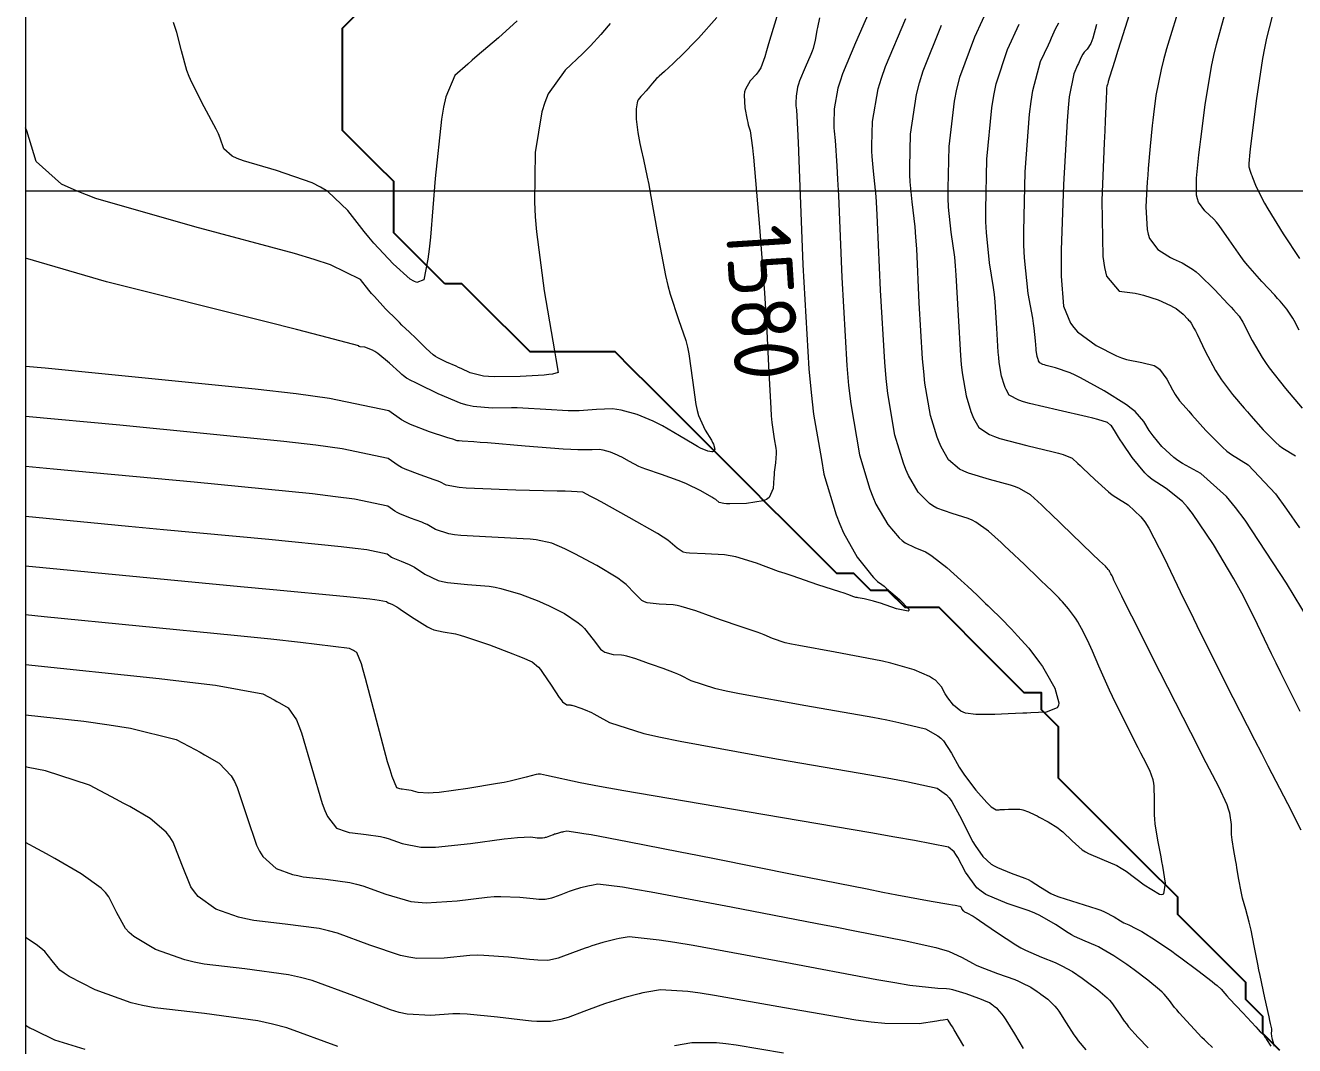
# Model space of a CAD drawing. Header units: millimetres. Extents: x 837475 to 838477, y 1189012 to 1191015.
# Drawn here: x 837476.5 to 837551, y 1189163.7 to 1189223.6 of the extents above; entities that cross this region are included whole.
import ezdxf

# ---------------------------------------------------------------- set-up
doc = ezdxf.new("R2010")
doc.units = ezdxf.units.MM
doc.header["$LTSCALE"] = 0.3
doc.layers.add('COORD', color=253, linetype='Continuous', lineweight=20)
doc.layers.add('DRENAJE', color=5, linetype='Continuous', lineweight=25)
doc.layers.add('COTAS 10', color=7, linetype='Continuous', lineweight=9, true_color=0x6e3e2d)
doc.layers.add('COTAS INT', color=7, linetype='Continuous', lineweight=5, true_color=0x9fa19f)
doc.styles.get("Standard").update_dxf_attribs({"font": 'isocp2.shx', "bigfont": '@extfont2.shx'})

msp = doc.modelspace()

# ---------------------------------------------------------------- linework, layer by layer
at = {"layer": 'COORD'}
msp.add_line((837476.514, 1189213.872), (838476.514, 1189213.872), dxfattribs=at)
msp.add_lwpolyline([(837476.514, 1189013.872), (838476.514, 1189013.872), (838476.514, 1191013.872), (837476.514, 1191013.872)], close=True, dxfattribs=at)
at = {"layer": 'COTAS 10'}
for points in [[(837544.317, 1189225.074), (837543.45, 1189222.201), (837543.273, 1189221.56), (837543.123, 1189220.985), (837542.808, 1189219.464), (837542.674, 1189218.347), (837542.638, 1189218.026), (837542.602, 1189217.701), (837542.476, 1189216.486), (837542.365, 1189215.182), (837542.339, 1189214.801), (837542.314, 1189214.411), (837542.238, 1189212.929), (837542.304, 1189211.61), (837542.369, 1189211.323), (837542.454, 1189211.069), (837542.929, 1189210.434), (837543.518, 1189210.061), (837543.676, 1189209.972), (837543.83, 1189209.89), (837544.369, 1189209.646), (837544.976, 1189209.285), (837545.175, 1189209.129), (837545.387, 1189208.948), (837546.262, 1189208.092), (837547.067, 1189207.234), (837547.234, 1189207.052), (837547.378, 1189206.894), (837547.698, 1189206.526), (837547.917, 1189206.177), (837547.997, 1189206.032), (837548.085, 1189205.866), (837548.475, 1189205.091), (837549.045, 1189204.105), (837549.248, 1189203.806), (837549.469, 1189203.496), (837550.431, 1189202.281), (837551.406, 1189201.131)], [(837520.721, 1189224.549), (837520.106, 1189222.491), (837519.981, 1189222.082), (837519.875, 1189221.742), (837519.654, 1189221.094), (837519.502, 1189220.859), (837519.439, 1189220.779), (837519.367, 1189220.693), (837519.032, 1189220.328), (837518.744, 1189219.837), (837518.701, 1189219.672), (837518.675, 1189219.494), (837518.713, 1189218.744), (837518.846, 1189218.03), (837518.88, 1189217.875), (837518.912, 1189217.739), (837519.016, 1189217.399), (837519.158, 1189216.4), (837519.2, 1189216.002), (837519.215, 1189215.847), (837519.278, 1189215.174), (837519.569, 1189211.748), (837519.859, 1189207.882), (837519.923, 1189206.931), (837519.979, 1189206.033), (837520.122, 1189203.223), (837520.228, 1189201.123), (837520.261, 1189200.673), (837520.295, 1189200.28), (837520.433, 1189199.335), (837520.534, 1189198.769), (837520.547, 1189198.615), (837520.552, 1189198.463), (837520.513, 1189197.924), (837520.441, 1189197.37), (837520.426, 1189197.207), (837520.413, 1189197.041), (837520.383, 1189196.411), (837520.132, 1189195.877), (837519.981, 1189195.772), (837519.793, 1189195.685), (837518.818, 1189195.527), (837517.835, 1189195.515), (837517.643, 1189195.521), (837517.485, 1189195.53), (837517.202, 1189195.599), (837517.003, 1189195.76), (837516.898, 1189195.827), (837516.77, 1189195.905), (837516.129, 1189196.271), (837515.299, 1189196.681), (837515.052, 1189196.786), (837514.799, 1189196.888), (837513.823, 1189197.227), (837512.912, 1189197.537), (837512.699, 1189197.62), (837512.504, 1189197.702), (837511.938, 1189197.99), (837511.492, 1189198.247), (837511.37, 1189198.31), (837511.25, 1189198.369), (837510.826, 1189198.55), (837510.409, 1189198.665), (837510.294, 1189198.682), (837510.179, 1189198.693), (837509.765, 1189198.68), (837508.909, 1189198.68), (837508.515, 1189198.7), (837508.053, 1189198.728), (837505.819, 1189198.9), (837503.624, 1189199.084), (837503.186, 1189199.119), (837502.822, 1189199.148), (837502.124, 1189199.196), (837501.948, 1189199.202), (837501.913, 1189199.204), (837501.885, 1189199.206), (837501.832, 1189199.214), (837501.578, 1189199.299), (837501.422, 1189199.35), (837501.229, 1189199.413), (837500.223, 1189199.737), (837499.097, 1189200.171), (837498.828, 1189200.303), (837498.578, 1189200.44), (837497.831, 1189200.974), (837494.36, 1189201.701), (837492.392, 1189201.959), (837489.988, 1189202.242), (837477.671, 1189203.466), (837476.514, 1189203.572)], [(837533.083, 1189224.844), (837532.179, 1189222.885), (837531.308, 1189220.526), (837531.131, 1189219.838), (837530.982, 1189219.134), (837530.674, 1189216.465), (837530.616, 1189214.011), (837530.624, 1189213.442), (837530.643, 1189212.921), (837530.8, 1189211.441), (837531.001, 1189209.982), (837531.049, 1189209.476), (837531.092, 1189208.924), (837531.219, 1189206.56), (837531.354, 1189204.222), (837531.402, 1189203.687), (837531.455, 1189203.201), (837531.689, 1189201.85), (837531.965, 1189200.937), (837532.046, 1189200.726), (837532.128, 1189200.533), (837532.439, 1189199.991), (837533.067, 1189199.571), (837533.349, 1189199.455), (837533.677, 1189199.341), (837535.253, 1189198.931), (837536.805, 1189198.568), (837537.118, 1189198.484), (837537.382, 1189198.406), (837537.914, 1189198.183), (837538.24, 1189197.882), (837538.374, 1189197.756), (837538.527, 1189197.611), (837539.234, 1189196.931), (837540.039, 1189196.216), (837540.252, 1189196.049), (837540.462, 1189195.896), (837541.188, 1189195.452), (837541.939, 1189194.759), (837542.165, 1189194.448), (837542.399, 1189194.086), (837543.309, 1189192.35), (837544.446, 1189189.963), (837544.823, 1189189.191), (837545.228, 1189188.37), (837546.913, 1189185.002), (837548.602, 1189181.676), (837549.009, 1189180.882), (837549.389, 1189180.142), (837550.543, 1189177.926), (837551.329, 1189176.383)], [(837546.141, 1189163.628), (837545.804, 1189163.935), (837545.672, 1189164.065), (837545.524, 1189164.216), (837544.849, 1189164.925), (837544.183, 1189165.659), (837544.04, 1189165.825), (837543.916, 1189165.975), (837543.619, 1189166.384), (837543.316, 1189166.751), (837543.188, 1189166.876), (837543.042, 1189167.009), (837542.353, 1189167.574), (837541.552, 1189168.174), (837541.335, 1189168.33), (837541.12, 1189168.481), (837540.359, 1189168.992), (837539.646, 1189169.418), (837539.46, 1189169.517), (837539.28, 1189169.607), (837538.671, 1189169.861), (837538.054, 1189170.131), (837537.869, 1189170.231), (837537.676, 1189170.342), (837536.927, 1189170.834), (837536.01, 1189171.365), (837535.713, 1189171.501), (837535.395, 1189171.632), (837534.091, 1189172.067), (837532.846, 1189172.595), (837532.567, 1189172.786), (837532.317, 1189172.995), (837531.649, 1189173.913), (837531.204, 1189174.772), (837531.093, 1189174.945), (837530.989, 1189175.09), (837530.657, 1189175.38), (837528.667, 1189175.76), (837527.518, 1189175.962), (837526.108, 1189176.206), (837518.855, 1189177.436), (837511.605, 1189178.678), (837510.197, 1189178.929), (837509.05, 1189179.14), (837507.075, 1189179.567), (837506.723, 1189179.655), (837506.599, 1189179.653), (837506.463, 1189179.638), (837505.88, 1189179.488), (837504.955, 1189179.246), (837504.605, 1189179.173), (837504.213, 1189179.099), (837502.458, 1189178.811), (837500.781, 1189178.589), (837500.439, 1189178.557), (837500.15, 1189178.537), (837499.547, 1189178.57), (837499.286, 1189178.666), (837499.212, 1189178.686), (837499.137, 1189178.703), (837498.863, 1189178.74), (837498.608, 1189178.769), (837498.545, 1189178.781), (837498.486, 1189178.795), (837498.301, 1189178.861), (837498.02, 1189179.515), (837497.9, 1189179.901), (837497.762, 1189180.375), (837497.113, 1189182.824), (837496.47, 1189185.275), (837496.335, 1189185.749), (837496.22, 1189186.135), (837495.962, 1189186.792), (837495.813, 1189186.877), (837495.766, 1189186.903), (837495.717, 1189186.93), (837495.52, 1189187.034), (837492.643, 1189187.384), (837490.905, 1189187.566), (837488.759, 1189187.785), (837477.607, 1189188.882), (837476.514, 1189188.992)], [(837494.831, 1189163.675), (837491.845, 1189164.769), (837491.002, 1189164.996), (837490.152, 1189165.189), (837487.024, 1189165.609), (837484.108, 1189165.946), (837483.391, 1189166.086), (837482.714, 1189166.246), (837480.599, 1189166.994), (837479.082, 1189167.791), (837478.783, 1189167.982), (837478.536, 1189168.16), (837478.08, 1189168.697), (837477.653, 1189169.26), (837477.425, 1189169.455), (837477.149, 1189169.667), (837476.514, 1189170.08)], [(837520.977, 1189163.286), (837518.205, 1189163.754), (837517.59, 1189163.832), (837517.04, 1189163.886), (837515.605, 1189163.896), (837514.589, 1189163.725)]]:
    msp.add_lwpolyline(points, dxfattribs=at)
at = {"layer": 'COTAS INT'}
for points in [[(837541.738, 1189225.768), (837540.759, 1189222.662), (837540.565, 1189222.042), (837540.404, 1189221.527), (837540.1, 1189220.536), (837540.029, 1189220.282), (837540.015, 1189220.231), (837540.003, 1189220.188), (837539.981, 1189220.106), (837539.975, 1189220.083), (837539.971, 1189220.073), (837539.965, 1189220.064), (837539.96, 1189220.058), (837539.957, 1189220.055), (837539.955, 1189220.05), (837539.951, 1189220.042), (837539.949, 1189220.036), (837539.942, 1189220.021), (837539.93, 1189219.894), (837539.926, 1189219.819), (837539.921, 1189219.727), (837539.898, 1189219.255), (837539.844, 1189217.988), (837539.82, 1189217.396), (837539.792, 1189216.699), (837539.655, 1189213.309), (837539.711, 1189210.017), (837539.804, 1189209.381), (837539.931, 1189208.865), (837540.668, 1189207.997), (837541.6, 1189207.864), (837541.85, 1189207.81), (837542.096, 1189207.75), (837542.953, 1189207.473), (837543.686, 1189207.148), (837543.853, 1189207.057), (837544.004, 1189206.966), (837544.422, 1189206.634), (837544.686, 1189206.352), (837544.742, 1189206.292), (837544.789, 1189206.24), (837544.894, 1189206.119), (837545.053, 1189205.825), (837545.135, 1189205.664), (837545.233, 1189205.469), (837545.72, 1189204.476), (837546.327, 1189203.344), (837546.5, 1189203.06), (837546.675, 1189202.79), (837547.323, 1189201.92), (837548, 1189201.126), (837548.193, 1189200.903), (837548.388, 1189200.678), (837549.111, 1189199.853), (837549.852, 1189199.11), (837550.057, 1189198.936), (837550.263, 1189198.777), (837551.01, 1189198.32)], [(837551.229, 1189205.706), (837550.937, 1189206.263), (837550.858, 1189206.4), (837550.78, 1189206.529), (837550.502, 1189206.932), (837550.111, 1189207.396), (837549.961, 1189207.564), (837549.794, 1189207.749), (837549.038, 1189208.56), (837548.214, 1189209.494), (837548.003, 1189209.756), (837547.8, 1189210.021), (837547.127, 1189210.99), (837546.528, 1189211.847), (837546.37, 1189212.041), (837546.217, 1189212.217), (837545.694, 1189212.692), (837545.315, 1189213.203), (837545.252, 1189213.399), (837545.208, 1189213.62), (837545.202, 1189214.62), (837545.348, 1189215.981), (837545.4, 1189216.431), (837545.457, 1189216.912), (837545.703, 1189218.912), (837546.079, 1189221.165), (837546.217, 1189221.806), (837546.37, 1189222.455), (837547.047, 1189224.858)], [(837525.975, 1189224.335), (837525.201, 1189222.549), (837524.444, 1189220.743), (837524.295, 1189220.31), (837524.173, 1189219.906), (837523.954, 1189218.691), (837523.932, 1189217.781), (837523.935, 1189217.571), (837523.942, 1189217.378), (837524, 1189216.83), (837524.112, 1189215.334), (837524.153, 1189214.544), (837524.198, 1189213.592), (837524.397, 1189208.793), (837524.694, 1189203.633), (837524.801, 1189202.452), (837524.919, 1189201.379), (837525.434, 1189198.397), (837526.044, 1189196.381), (837526.221, 1189195.916), (837526.403, 1189195.491), (837527.091, 1189194.293), (837527.769, 1189193.519), (837527.944, 1189193.361), (837528.115, 1189193.228), (837528.686, 1189192.952), (837529.299, 1189192.7), (837529.496, 1189192.582), (837529.704, 1189192.443), (837530.551, 1189191.77), (837531.387, 1189191.029), (837531.587, 1189190.849), (837531.773, 1189190.679), (837532.334, 1189190.153), (837532.836, 1189189.668), (837532.985, 1189189.523), (837533.138, 1189189.374), (837533.73, 1189188.798), (837534.359, 1189188.161), (837534.535, 1189187.972), (837534.713, 1189187.779), (837535.364, 1189187.04), (837535.998, 1189186.212), (837536.165, 1189185.963), (837536.328, 1189185.706), (837536.887, 1189184.706), (837537.136, 1189183.848), (837537.105, 1189183.681), (837537.029, 1189183.543), (837536.393, 1189183.299), (837535.491, 1189183.254), (837535.248, 1189183.242), (837535.008, 1189183.231), (837534.166, 1189183.193), (837533.374, 1189183.164), (837533.165, 1189183.159), (837532.961, 1189183.155), (837532.264, 1189183.148), (837531.656, 1189183.235), (837531.509, 1189183.289), (837531.371, 1189183.356), (837530.946, 1189183.707), (837530.617, 1189184.136), (837530.538, 1189184.251), (837530.465, 1189184.366), (837530.247, 1189184.769), (837529.889, 1189185.163), (837529.728, 1189185.271), (837529.54, 1189185.379), (837528.639, 1189185.768), (837527.274, 1189186.163), (837526.793, 1189186.275), (837526.268, 1189186.389), (837524.001, 1189186.81), (837521.882, 1189187.193), (837521.45, 1189187.283), (837521.085, 1189187.366), (837520.325, 1189187.604), (837519.84, 1189187.831), (837519.649, 1189187.907), (837519.433, 1189187.988), (837518.447, 1189188.326), (837517.35, 1189188.692), (837517.064, 1189188.791), (837516.786, 1189188.889), (837515.845, 1189189.233), (837514.972, 1189189.499), (837514.737, 1189189.548), (837514.504, 1189189.586), (837513.685, 1189189.631), (837512.981, 1189189.708), (837512.821, 1189189.766), (837512.676, 1189189.839), (837512.277, 1189190.233), (837511.749, 1189190.79), (837511.523, 1189190.966), (837511.262, 1189191.151), (837510.029, 1189191.895), (837508.736, 1189192.586), (837508.437, 1189192.737), (837508.163, 1189192.87), (837507.385, 1189193.206), (837506.474, 1189193.393), (837506.116, 1189193.433), (837505.712, 1189193.468), (837503.868, 1189193.549), (837502.059, 1189193.648), (837501.676, 1189193.693), (837501.344, 1189193.745), (837500.57, 1189194.001), (837500.078, 1189194.292), (837499.924, 1189194.367), (837499.762, 1189194.439), (837499.111, 1189194.681), (837498.477, 1189194.925), (837498.326, 1189194.999), (837498.186, 1189195.076), (837497.765, 1189195.377), (837495.811, 1189195.786), (837494.704, 1189195.931), (837493.351, 1189196.09), (837486.418, 1189196.779), (837478.163, 1189197.54), (837476.514, 1189197.695)], [(837549.778, 1189224.642), (837549.305, 1189222.829), (837549.186, 1189222.25), (837549.071, 1189221.637), (837548.697, 1189219.147), (837548.423, 1189216.938), (837548.37, 1189216.502), (837548.328, 1189216.142), (837548.263, 1189215.48), (837548.275, 1189215.318), (837548.282, 1189215.275), (837548.29, 1189215.232), (837548.334, 1189215.081), (837548.416, 1189214.856), (837548.449, 1189214.766), (837548.486, 1189214.665), (837548.656, 1189214.201), (837549.026, 1189213.436), (837549.189, 1189213.144), (837549.379, 1189212.819), (837550.282, 1189211.355), (837551.235, 1189209.902)], [(837517.069, 1189224.051), (837515.986, 1189222.832), (837514.934, 1189221.759), (837514.704, 1189221.531), (837514.502, 1189221.334), (837513.993, 1189220.871), (837513.683, 1189220.603), (837513.605, 1189220.529), (837513.53, 1189220.455), (837513.29, 1189220.186), (837513.101, 1189219.952), (837513.059, 1189219.901), (837513.022, 1189219.855), (837512.923, 1189219.735), (837512.831, 1189219.636), (837512.798, 1189219.602), (837512.761, 1189219.567), (837512.602, 1189219.417), (837512.451, 1189219.203), (837512.42, 1189219.127), (837512.393, 1189219.043), (837512.333, 1189218.678), (837512.331, 1189218.216), (837512.341, 1189218.071), (837512.354, 1189217.918), (837512.439, 1189217.303), (837512.56, 1189216.654), (837512.596, 1189216.48), (837512.633, 1189216.308), (837512.775, 1189215.706), (837512.99, 1189214.685), (837513.073, 1189214.249), (837513.165, 1189213.747), (837513.581, 1189211.38), (837514.065, 1189208.902), (837514.2, 1189208.33), (837514.336, 1189207.807), (837514.83, 1189206.333), (837515.256, 1189205.087), (837515.348, 1189204.709), (837515.43, 1189204.316), (837515.633, 1189202.777), (837515.829, 1189201.331), (837515.906, 1189200.997), (837515.993, 1189200.691), (837516.39, 1189199.828), (837516.756, 1189199.246), (837516.823, 1189199.119), (837516.876, 1189199.007), (837516.943, 1189198.721), (837516.863, 1189198.586), (837516.823, 1189198.568), (837516.775, 1189198.558), (837516.538, 1189198.593), (837516.108, 1189198.787), (837515.938, 1189198.879), (837515.747, 1189198.986), (837514.875, 1189199.509), (837513.876, 1189200.083), (837513.605, 1189200.223), (837513.337, 1189200.354), (837512.388, 1189200.759), (837511.457, 1189201.016), (837511.2, 1189201.055), (837510.943, 1189201.08), (837510.018, 1189201.05), (837509, 1189200.975), (837508.684, 1189200.971), (837508.354, 1189200.974), (837507.039, 1189201.046), (837505.699, 1189201.132), (837505.352, 1189201.144), (837505.017, 1189201.15), (837503.895, 1189201.13), (837502.768, 1189201.226), (837502.43, 1189201.305), (837502.08, 1189201.408), (837500.72, 1189201.968), (837499.562, 1189202.54), (837499.339, 1189202.65), (837499.159, 1189202.738), (837498.862, 1189202.882), (837498.697, 1189203.023), (837498.6, 1189203.109), (837498.481, 1189203.216), (837497.865, 1189203.773), (837497.181, 1189204.335), (837497.019, 1189204.446), (837496.869, 1189204.536), (837496.426, 1189204.698), (837496.148, 1189204.731), (837496.102, 1189204.739), (837496.07, 1189204.748), (837496.064, 1189204.777), (837493.846, 1189205.37), (837492.419, 1189205.734), (837490.639, 1189206.185), (837481.275, 1189208.535), (837476.514, 1189209.92)], [(837523.082, 1189224.03), (837522.967, 1189223.447), (837522.939, 1189223.301), (837522.915, 1189223.163), (837522.843, 1189222.719), (837522.717, 1189222.229), (837522.659, 1189222.061), (837522.59, 1189221.879), (837522.254, 1189221.105), (837521.926, 1189220.322), (837521.862, 1189220.134), (837521.809, 1189219.959), (837521.714, 1189219.433), (837521.704, 1189219.038), (837521.706, 1189218.947), (837521.709, 1189218.864), (837521.734, 1189218.626), (837521.816, 1189217.118), (837521.854, 1189216.234), (837521.857, 1189216.172), (837521.9, 1189215.148), (837522.123, 1189209.538), (837522.474, 1189203.436), (837522.601, 1189202.04), (837522.74, 1189200.771), (837523.201, 1189198.106), (837523.349, 1189197.247), (837524.07, 1189194.863), (837524.28, 1189194.313), (837524.495, 1189193.81), (837525.308, 1189192.394), (837526.003, 1189191.502), (837526.143, 1189191.33), (837526.261, 1189191.19), (837526.498, 1189190.959), (837526.75, 1189190.785), (837526.877, 1189190.682), (837527.03, 1189190.556), (837527.788, 1189189.903), (837528.321, 1189189.328), (837528.332, 1189189.251), (837528.283, 1189189.21), (837527.612, 1189189.358), (837526.678, 1189189.678), (837526.463, 1189189.745), (837526.267, 1189189.803), (837525.717, 1189189.935), (837525.364, 1189189.999), (837525.292, 1189190.014), (837525.231, 1189190.028), (837525.104, 1189190.067), (837524.749, 1189190.195), (837524.544, 1189190.264), (837524.293, 1189190.347), (837523.002, 1189190.771), (837521.479, 1189191.28), (837521.082, 1189191.417), (837520.695, 1189191.553), (837519.389, 1189192.031), (837518.177, 1189192.4), (837517.85, 1189192.467), (837517.526, 1189192.52), (837516.389, 1189192.583), (837515.459, 1189192.613), (837515.266, 1189192.644), (837515.102, 1189192.685), (837514.74, 1189192.916), (837514.199, 1189193.373), (837513.921, 1189193.556), (837513.588, 1189193.764), (837511.924, 1189194.72), (837510.276, 1189195.626), (837509.953, 1189195.802), (837509.688, 1189195.945), (837509.213, 1189196.193), (837508.552, 1189196.234), (837508.17, 1189196.247), (837507.701, 1189196.262), (837505.289, 1189196.322), (837502.852, 1189196.406), (837502.368, 1189196.435), (837501.966, 1189196.468), (837501.201, 1189196.607), (837500.828, 1189196.796), (837500.673, 1189196.858), (837500.495, 1189196.926), (837499.667, 1189197.209), (837498.787, 1189197.548), (837498.577, 1189197.651), (837498.382, 1189197.758), (837497.798, 1189198.176), (837495.086, 1189198.744), (837493.548, 1189198.945), (837491.67, 1189199.166), (837482.045, 1189200.123), (837476.514, 1189200.63)], [(837476.514, 1189194.784), (837480.356, 1189194.415), (837482.556, 1189194.205), (837484.609, 1189194.011), (837490.792, 1189193.436), (837495.032, 1189193.014), (837495.86, 1189192.917), (837496.537, 1189192.828), (837497.732, 1189192.578), (837497.989, 1189192.394), (837498.075, 1189192.347), (837498.168, 1189192.302), (837498.555, 1189192.152), (837499.029, 1189191.952), (837499.175, 1189191.875), (837499.329, 1189191.788), (837499.939, 1189191.395), (837500.722, 1189191.023), (837500.984, 1189190.95), (837501.266, 1189190.889), (837502.448, 1189190.777), (837503.722, 1189190.674), (837504.062, 1189190.619), (837504.397, 1189190.553), (837505.558, 1189190.219), (837506.638, 1189189.795), (837506.921, 1189189.671), (837507.196, 1189189.546), (837508.134, 1189189.07), (837508.935, 1189188.537), (837509.124, 1189188.376), (837509.299, 1189188.208), (837509.814, 1189187.55), (837510.25, 1189186.993), (837510.375, 1189186.887), (837510.503, 1189186.804), (837510.98, 1189186.679), (837511.481, 1189186.651), (837511.623, 1189186.628), (837511.767, 1189186.599), (837512.302, 1189186.436), (837512.877, 1189186.225), (837513.047, 1189186.166), (837513.222, 1189186.105), (837513.893, 1189185.881), (837514.573, 1189185.628), (837514.754, 1189185.55), (837514.932, 1189185.468), (837515.545, 1189185.14), (837516.939, 1189184.703), (837517.608, 1189184.552), (837518.401, 1189184.388), (837522.286, 1189183.686), (837526.215, 1189182.995), (837527.035, 1189182.838), (837527.738, 1189182.695), (837529.312, 1189182.305), (837530.041, 1189181.911), (837530.213, 1189181.765), (837530.371, 1189181.605), (837530.832, 1189180.895), (837531.281, 1189180.067), (837531.431, 1189179.832), (837531.592, 1189179.594), (837532.269, 1189178.715), (837532.906, 1189177.994), (837533.043, 1189177.857), (837533.162, 1189177.746), (837533.449, 1189177.57), (837533.632, 1189177.572), (837533.685, 1189177.573), (837533.74, 1189177.574), (837533.948, 1189177.582), (837534.174, 1189177.592), (837534.24, 1189177.595), (837534.308, 1189177.599), (837534.566, 1189177.611), (837534.849, 1189177.593), (837534.933, 1189177.577), (837535.018, 1189177.556), (837535.345, 1189177.439), (837535.73, 1189177.261), (837535.852, 1189177.201), (837535.981, 1189177.137), (837536.502, 1189176.866), (837537.062, 1189176.51), (837537.215, 1189176.392), (837537.367, 1189176.266), (837537.908, 1189175.741), (837538.5, 1189175.225), (837538.683, 1189175.105), (837538.876, 1189174.994), (837539.642, 1189174.675), (837540.526, 1189174.288), (837540.792, 1189174.134), (837541.068, 1189173.96), (837542.142, 1189173.164), (837543.024, 1189172.613), (837543.178, 1189172.594), (837543.294, 1189172.633), (837543.388, 1189173.254), (837543.221, 1189174.25), (837543.172, 1189174.525), (837543.122, 1189174.8), (837542.932, 1189175.788), (837542.783, 1189176.75), (837542.758, 1189177.008), (837542.741, 1189177.263), (837542.738, 1189178.151), (837542.724, 1189178.942), (837542.699, 1189179.135), (837542.665, 1189179.316), (837542.467, 1189179.877), (837542.093, 1189180.601), (837541.947, 1189180.885), (837541.784, 1189181.205), (837541.045, 1189182.663), (837540.282, 1189184.205), (837540.104, 1189184.578), (837539.941, 1189184.928), (837539.47, 1189185.997), (837539.103, 1189186.861), (837539.005, 1189187.081), (837538.909, 1189187.292), (837538.573, 1189187.989), (837538.24, 1189188.589), (837538.146, 1189188.741), (837538.05, 1189188.885), (837537.694, 1189189.354), (837537.335, 1189189.762), (837537.237, 1189189.868), (837537.139, 1189189.972), (837536.793, 1189190.324), (837536.328, 1189190.775), (837536.155, 1189190.942), (837535.964, 1189191.127), (837535.117, 1189191.946), (837534.203, 1189192.817), (837533.97, 1189193.034), (837533.745, 1189193.242), (837533.006, 1189193.907), (837532.263, 1189194.431), (837532.037, 1189194.549), (837531.801, 1189194.656), (837530.875, 1189194.945), (837529.969, 1189195.266), (837529.746, 1189195.393), (837529.535, 1189195.536), (837528.874, 1189196.192), (837528.311, 1189197.172), (837528.163, 1189197.519), (837528.017, 1189197.9), (837527.519, 1189199.548), (837527.098, 1189201.986), (837527.001, 1189202.864), (837526.914, 1189203.829), (837526.671, 1189208.049), (837526.496, 1189212.036), (837526.451, 1189212.855), (837526.408, 1189213.55), (837526.267, 1189215.033), (837526.176, 1189215.892), (837526.165, 1189216.194), (837526.16, 1189216.525), (837526.194, 1189217.949), (837526.538, 1189219.853), (837526.729, 1189220.486), (837526.962, 1189221.164), (837528.147, 1189223.993)], [(837510.816, 1189223.694), (837510.704, 1189223.56), (837510.27, 1189223.04), (837509.668, 1189222.388), (837509.452, 1189222.171), (837509.213, 1189221.937), (837508.17, 1189220.958), (837507.179, 1189219.555), (837506.973, 1189219.054), (837506.796, 1189218.504), (837506.406, 1189216.113), (837506.37, 1189213.22), (837506.416, 1189212.355), (837506.487, 1189211.461), (837506.948, 1189208.001), (837507.451, 1189205.051), (837507.548, 1189204.48), (837507.627, 1189204.015), (837507.76, 1189203.22), (837507.427, 1189203.122), (837507.211, 1189203.095), (837506.943, 1189203.069), (837505.528, 1189202.976), (837504.008, 1189202.955), (837503.672, 1189202.973), (837503.374, 1189203.002), (837502.607, 1189203.193), (837502.074, 1189203.446), (837501.925, 1189203.514), (837501.774, 1189203.581), (837501.221, 1189203.814), (837500.696, 1189204.076), (837500.562, 1189204.161), (837500.434, 1189204.252), (837500.016, 1189204.623), (837499.633, 1189205.017), (837499.527, 1189205.122), (837499.421, 1189205.225), (837499.041, 1189205.581), (837498.597, 1189206.002), (837498.45, 1189206.145), (837498.293, 1189206.3), (837497.643, 1189206.959), (837496.981, 1189207.671), (837496.817, 1189207.86), (837496.66, 1189208.045), (837496.165, 1189208.682), (837494.406, 1189209.526), (837493.453, 1189209.841), (837492.298, 1189210.192), (837486.444, 1189211.754), (837480.655, 1189213.432), (837479.542, 1189213.856), (837478.641, 1189214.263), (837477.153, 1189215.585), (837476.592, 1189217.396), (837476.514, 1189217.572)], [(837505.36, 1189223.854), (837504.263, 1189222.856), (837503.014, 1189221.79), (837502.725, 1189221.54), (837502.459, 1189221.309), (837501.704, 1189220.636), (837501.165, 1189219.379), (837501.036, 1189218.78), (837500.916, 1189218.072), (837500.556, 1189214.605), (837500.269, 1189211.15), (837500.196, 1189210.448), (837500.124, 1189209.858), (837499.888, 1189208.646), (837499.477, 1189208.493), (837499.297, 1189208.569), (837499.087, 1189208.696), (837498.086, 1189209.584), (837496.954, 1189210.81), (837496.662, 1189211.15), (837496.378, 1189211.491), (837495.43, 1189212.724), (837494.246, 1189213.835), (837493.815, 1189214.098), (837493.338, 1189214.342), (837491.241, 1189215.065), (837489.312, 1189215.624), (837488.941, 1189215.765), (837488.64, 1189215.901), (837488.144, 1189216.342), (837487.947, 1189216.963), (837487.836, 1189217.212), (837487.699, 1189217.494), (837486.997, 1189218.793), (837486.267, 1189220.222), (837486.112, 1189220.587), (837485.978, 1189220.939), (837485.663, 1189222.095), (837485.404, 1189223.159), (837485.304, 1189223.452), (837485.192, 1189223.743)], [(837549.78, 1189163.687), (837549.665, 1189164.098), (837549.644, 1189164.188), (837549.627, 1189164.268), (837549.607, 1189164.471), (837549.615, 1189164.591), (837549.616, 1189164.618), (837549.616, 1189164.643), (837549.615, 1189164.712), (837549.551, 1189165.025), (837549.512, 1189165.203), (837549.464, 1189165.421), (837549.213, 1189166.541), (837548.929, 1189167.845), (837548.859, 1189168.18), (837548.794, 1189168.503), (837548.591, 1189169.577), (837548.408, 1189170.511), (837548.355, 1189170.747), (837548.301, 1189170.973), (837548.099, 1189171.707), (837547.91, 1189172.385), (837547.864, 1189172.575), (837547.821, 1189172.766), (837547.689, 1189173.467), (837547.573, 1189174.161), (837547.54, 1189174.347), (837547.507, 1189174.532), (837547.383, 1189175.179), (837547.287, 1189175.797), (837547.271, 1189175.962), (837547.26, 1189176.125), (837547.258, 1189176.696), (837547.16, 1189177.371), (837547.088, 1189177.601), (837546.997, 1189177.85), (837546.505, 1189178.902), (837545.603, 1189180.644), (837545.254, 1189181.328), (837544.861, 1189182.099), (837543.08, 1189185.61), (837541.408, 1189188.926), (837541.082, 1189189.573), (837540.817, 1189190.103), (837540.356, 1189191.04), (837540.288, 1189191.202), (837540.269, 1189191.243), (837540.251, 1189191.282), (837540.188, 1189191.413), (837540.126, 1189191.525), (837540.109, 1189191.553), (837540.091, 1189191.58), (837540.024, 1189191.668), (837539.957, 1189191.744), (837539.939, 1189191.764), (837539.92, 1189191.783), (837539.856, 1189191.849), (837539.517, 1189192.177), (837539.093, 1189192.587), (837537.9, 1189193.739), (837536.633, 1189194.955), (837536.353, 1189195.22), (837536.104, 1189195.455), (837535.46, 1189196.045), (837534.822, 1189196.419), (837534.578, 1189196.517), (837534.303, 1189196.612), (837533.064, 1189196.938), (837531.823, 1189197.303), (837531.547, 1189197.424), (837531.301, 1189197.553), (837530.656, 1189198.092), (837530.22, 1189198.853), (837530.104, 1189199.123), (837529.991, 1189199.418), (837529.604, 1189200.699), (837529.277, 1189202.593), (837529.202, 1189203.275), (837529.134, 1189204.026), (837528.945, 1189207.304), (837528.794, 1189210.48), (837528.75, 1189211.165), (837528.705, 1189211.766), (837528.533, 1189213.237), (837528.41, 1189214.407), (837528.395, 1189214.818), (837528.388, 1189215.268), (837528.434, 1189217.207), (837528.772, 1189219.518), (837528.949, 1189220.202), (837529.163, 1189220.905), (837530.239, 1189223.601)], [(837551.283, 1189183.332), (837550.145, 1189185.607), (837549.867, 1189186.173), (837549.604, 1189186.713), (837548.786, 1189188.433), (837547.955, 1189190.092), (837547.683, 1189190.592), (837547.394, 1189191.111), (837546.2, 1189193.134), (837544.977, 1189194.937), (837544.669, 1189195.317), (837544.375, 1189195.646), (837543.425, 1189196.404), (837542.596, 1189196.938), (837542.377, 1189197.127), (837542.164, 1189197.333), (837541.437, 1189198.222), (837540.854, 1189199.077), (837540.732, 1189199.261), (837540.627, 1189199.423), (837540.392, 1189199.816), (837540.253, 1189200.036), (837540.208, 1189200.088), (837540.162, 1189200.136), (837539.974, 1189200.28), (837539.407, 1189200.463), (837539.122, 1189200.536), (837538.782, 1189200.619), (837537.091, 1189200.999), (837535.402, 1189201.406), (837535.063, 1189201.506), (837534.78, 1189201.599), (837534.222, 1189201.89), (837534.036, 1189202.214), (837533.987, 1189202.329), (837533.939, 1189202.455), (837533.774, 1189203.001), (837533.634, 1189203.808), (837533.602, 1189204.099), (837533.573, 1189204.418), (837533.493, 1189205.815), (837533.39, 1189207.368), (837533.347, 1189207.786), (837533.298, 1189208.198), (837533.066, 1189209.644), (837532.877, 1189211.435), (837532.854, 1189212.065), (837532.844, 1189212.754), (837532.914, 1189215.724), (837533.192, 1189218.75), (837533.313, 1189219.473), (837533.454, 1189220.147), (837534.12, 1189222.169), (837534.799, 1189223.642)], [(837552.736, 1189187.136), (837550.479, 1189190.858), (837548.055, 1189194.545), (837547.488, 1189195.3), (837546.966, 1189195.938), (837545.46, 1189197.283), (837544.374, 1189197.886), (837544.117, 1189198.057), (837543.879, 1189198.231), (837543.177, 1189198.872), (837542.662, 1189199.496), (837542.542, 1189199.658), (837542.432, 1189199.815), (837542.117, 1189200.344), (837541.608, 1189200.924), (837541.376, 1189201.113), (837541.105, 1189201.315), (837539.797, 1189202.147), (837538.407, 1189202.91), (837538.084, 1189203.068), (837537.788, 1189203.203), (837536.942, 1189203.498), (837536.39, 1189203.631), (837536.28, 1189203.663), (837536.187, 1189203.694), (837536.005, 1189203.789), (837535.944, 1189203.895), (837535.928, 1189203.932), (837535.913, 1189203.974), (837535.859, 1189204.152), (837535.813, 1189204.415), (837535.803, 1189204.51), (837535.793, 1189204.615), (837535.767, 1189205.071), (837535.688, 1189205.812), (837535.646, 1189206.096), (837535.594, 1189206.414), (837535.333, 1189207.848), (837535.111, 1189209.95), (837535.084, 1189210.689), (837535.072, 1189211.497), (837535.154, 1189214.982), (837535.402, 1189218.365), (837535.496, 1189219.109), (837535.599, 1189219.769), (837536.061, 1189221.453), (837536.516, 1189222.44), (837536.615, 1189222.66), (837536.703, 1189222.856), (837536.924, 1189223.371), (837537.121, 1189223.737)], [(837539.347, 1189223.627), (837539.126, 1189222.834), (837539.066, 1189222.667), (837539.007, 1189222.522), (837538.797, 1189222.187), (837538.617, 1189221.999), (837538.576, 1189221.947), (837538.539, 1189221.896), (837538.439, 1189221.711), (837538.327, 1189221.449), (837538.282, 1189221.349), (837538.232, 1189221.238), (837538.001, 1189220.737), (837537.744, 1189219.39), (837537.678, 1189218.744), (837537.613, 1189217.981), (837537.394, 1189214.24), (837537.268, 1189210.403), (837537.262, 1189209.579), (837537.268, 1189208.859), (837537.393, 1189207.118), (837537.813, 1189206.114), (837538.004, 1189205.858), (837538.229, 1189205.612), (837539.312, 1189204.804), (837540.512, 1189204.195), (837540.811, 1189204.075), (837541.094, 1189203.976), (837541.997, 1189203.794), (837542.713, 1189203.618), (837542.88, 1189203.523), (837543.033, 1189203.409), (837543.47, 1189202.827), (837543.795, 1189202.199), (837543.878, 1189202.055), (837543.957, 1189201.925), (837544.215, 1189201.56), (837544.594, 1189201.121), (837544.75, 1189200.943), (837544.927, 1189200.741), (837545.751, 1189199.807), (837546.72, 1189198.835), (837546.989, 1189198.608), (837547.258, 1189198.4), (837548.235, 1189197.801), (837549.829, 1189196.101), (837550.487, 1189195.198), (837551.24, 1189194.107)], [(837476.514, 1189191.884), (837486.88, 1189190.883), (837489.136, 1189190.666), (837491.054, 1189190.482), (837495.165, 1189190.092), (837496.713, 1189189.939), (837497.015, 1189189.903), (837497.263, 1189189.871), (837497.699, 1189189.779), (837497.793, 1189189.712), (837497.824, 1189189.695), (837497.858, 1189189.678), (837498, 1189189.624), (837498.296, 1189189.465), (837498.427, 1189189.383), (837498.579, 1189189.284), (837499.308, 1189188.789), (837500.099, 1189188.301), (837500.292, 1189188.207), (837500.472, 1189188.131), (837501.027, 1189188.004), (837501.733, 1189187.879), (837502.008, 1189187.804), (837502.319, 1189187.712), (837503.731, 1189187.232), (837505.113, 1189186.72), (837505.404, 1189186.606), (837505.657, 1189186.505), (837506.24, 1189186.245), (837506.608, 1189185.924), (837506.725, 1189185.786), (837506.849, 1189185.625), (837507.351, 1189184.868), (837507.824, 1189184.146), (837507.93, 1189184.009), (837508.025, 1189183.899), (837508.275, 1189183.727), (837508.458, 1189183.717), (837508.51, 1189183.709), (837508.563, 1189183.698), (837508.758, 1189183.638), (837508.968, 1189183.562), (837509.03, 1189183.54), (837509.094, 1189183.518), (837509.339, 1189183.436), (837509.713, 1189183.269), (837509.859, 1189183.193), (837510.023, 1189183.104), (837510.766, 1189182.677), (837512.793, 1189182.041), (837513.767, 1189181.822), (837514.919, 1189181.583), (837520.57, 1189180.561), (837526.161, 1189179.6), (837527.276, 1189179.4), (837528.203, 1189179.228), (837529.984, 1189178.843), (837530.542, 1189178.442), (837530.697, 1189178.26), (837530.853, 1189178.047), (837531.418, 1189177.02), (837531.954, 1189175.938), (837532.092, 1189175.689), (837532.224, 1189175.463), (837532.664, 1189174.831), (837533.167, 1189174.384), (837533.34, 1189174.275), (837533.528, 1189174.172), (837534.328, 1189173.853), (837535.136, 1189173.558), (837535.329, 1189173.47), (837535.508, 1189173.379), (837536.045, 1189173.03), (837536.655, 1189172.664), (837536.882, 1189172.563), (837537.133, 1189172.463), (837538.248, 1189172.102), (837539.351, 1189171.758), (837539.595, 1189171.668), (837539.812, 1189171.581), (837540.377, 1189171.287), (837540.746, 1189171.045), (837540.841, 1189170.99), (837540.933, 1189170.941), (837541.238, 1189170.807), (837541.649, 1189170.61), (837541.808, 1189170.521), (837541.987, 1189170.416), (837542.795, 1189169.912), (837543.747, 1189169.273), (837544.017, 1189169.083), (837544.288, 1189168.888), (837545.29, 1189168.137), (837546.118, 1189167.49), (837546.279, 1189167.36), (837546.412, 1189167.252), (837546.646, 1189167.038), (837546.867, 1189166.779), (837546.991, 1189166.642), (837547.142, 1189166.478), (837547.913, 1189165.647), (837548.679, 1189164.83), (837548.827, 1189164.672), (837548.946, 1189164.545), (837549.145, 1189164.337), (837549.219, 1189164.231), (837549.26, 1189164.169), (837549.31, 1189164.093), (837549.565, 1189163.698)], [(837476.514, 1189186.083), (837484.353, 1189185.274), (837486.166, 1189185.061), (837487.662, 1189184.87), (837490.436, 1189184.36), (837491.098, 1189184.011), (837491.263, 1189183.922), (837491.42, 1189183.835), (837491.92, 1189183.548), (837492.406, 1189182.841), (837492.553, 1189182.49), (837492.706, 1189182.072), (837493.306, 1189179.999), (837493.917, 1189177.932), (837494.076, 1189177.517), (837494.232, 1189177.17), (837494.76, 1189176.487), (837495.332, 1189176.285), (837495.514, 1189176.242), (837495.708, 1189176.204), (837496.496, 1189176.113), (837497.34, 1189176), (837497.57, 1189175.948), (837497.798, 1189175.887), (837498.604, 1189175.591), (837499.704, 1189175.376), (837500.116, 1189175.365), (837500.576, 1189175.375), (837502.625, 1189175.59), (837504.601, 1189175.863), (837505.015, 1189175.91), (837505.37, 1189175.945), (837506.169, 1189175.97), (837506.529, 1189175.928), (837506.607, 1189175.921), (837506.676, 1189175.916), (837506.849, 1189175.914), (837506.982, 1189175.94), (837507.027, 1189175.953), (837507.076, 1189175.968), (837507.279, 1189176.042), (837507.497, 1189176.125), (837507.554, 1189176.145), (837507.611, 1189176.164), (837507.803, 1189176.223), (837507.986, 1189176.27), (837508.036, 1189176.281), (837508.086, 1189176.291), (837508.262, 1189176.321), (837508.915, 1189176.241), (837509.265, 1189176.183), (837509.689, 1189176.109), (837511.829, 1189175.709), (837514.919, 1189175.106), (837515.941, 1189174.904), (837517.035, 1189174.687), (837521.587, 1189173.776), (837525.878, 1189172.921), (837526.807, 1189172.739), (837527.625, 1189172.581), (837529.642, 1189172.21), (837530.683, 1189172.033), (837530.885, 1189171.999), (837531.049, 1189171.97), (837531.329, 1189171.917), (837531.369, 1189171.883), (837531.381, 1189171.866), (837531.394, 1189171.845), (837531.447, 1189171.743), (837531.527, 1189171.634), (837531.556, 1189171.609), (837531.59, 1189171.586), (837531.738, 1189171.523), (837532.108, 1189171.319), (837532.281, 1189171.207), (837532.485, 1189171.071), (837533.477, 1189170.38), (837534.606, 1189169.639), (837534.896, 1189169.472), (837535.176, 1189169.322), (837536.105, 1189168.915), (837536.91, 1189168.603), (837537.112, 1189168.513), (837537.305, 1189168.421), (837537.924, 1189168.072), (837538.493, 1189167.69), (837538.654, 1189167.577), (837538.816, 1189167.46), (837539.415, 1189167.011), (837539.966, 1189166.529), (837540.098, 1189166.391), (837540.221, 1189166.251), (837540.592, 1189165.73), (837540.965, 1189165.171), (837541.09, 1189165.007), (837541.224, 1189164.84), (837541.784, 1189164.202), (837542.369, 1189163.602)], [(837476.514, 1189183.142), (837479.948, 1189182.762), (837481.426, 1189182.556), (837482.681, 1189182.356), (837485.353, 1189181.687), (837486.479, 1189181.093), (837486.76, 1189180.94), (837487.027, 1189180.793), (837487.879, 1189180.304), (837488.591, 1189179.548), (837488.771, 1189179.231), (837488.943, 1189178.869), (837489.5, 1189177.173), (837490.072, 1189175.489), (837490.253, 1189175.133), (837490.445, 1189174.826), (837491.22, 1189174.114), (837492.177, 1189173.776), (837492.484, 1189173.703), (837492.808, 1189173.64), (837494.128, 1189173.487), (837495.543, 1189173.297), (837495.928, 1189173.21), (837496.31, 1189173.107), (837497.661, 1189172.612), (837499.112, 1189172.192), (837499.557, 1189172.137), (837500.02, 1189172.109), (837501.848, 1189172.228), (837503.596, 1189172.439), (837504.009, 1189172.469), (837504.391, 1189172.486), (837505.513, 1189172.446), (837506.302, 1189172.354), (837506.473, 1189172.338), (837506.625, 1189172.327), (837507.002, 1189172.323), (837507.295, 1189172.381), (837507.393, 1189172.409), (837507.499, 1189172.442), (837507.945, 1189172.605), (837508.422, 1189172.785), (837508.548, 1189172.829), (837508.671, 1189172.871), (837509.093, 1189173.001), (837509.494, 1189173.103), (837509.603, 1189173.127), (837509.711, 1189173.15), (837510.098, 1189173.214), (837511.528, 1189173.041), (837512.295, 1189172.913), (837513.223, 1189172.75), (837517.911, 1189171.873), (837522.956, 1189170.9), (837524.108, 1189170.676), (837525.154, 1189170.472), (837528.048, 1189169.9), (837529.911, 1189169.478), (837530.307, 1189169.369), (837530.651, 1189169.263), (837531.461, 1189168.907), (837532.066, 1189168.559), (837532.281, 1189168.458), (837532.517, 1189168.356), (837533.538, 1189167.968), (837534.541, 1189167.6), (837534.764, 1189167.509), (837534.963, 1189167.423), (837535.488, 1189167.152), (837535.866, 1189166.899), (837535.972, 1189166.824), (837536.08, 1189166.746), (837536.477, 1189166.449), (837536.89, 1189166.049), (837537.007, 1189165.907), (837537.125, 1189165.751), (837537.565, 1189165.076), (837538.014, 1189164.367), (837538.14, 1189164.19), (837538.265, 1189164.021), (837538.72, 1189163.479)], [(837535.064, 1189163.563), (837534.538, 1189164.423), (837534.03, 1189165.251), (837533.916, 1189165.422), (837533.813, 1189165.568), (837533.54, 1189165.886), (837533.344, 1189166.032), (837533.291, 1189166.071), (837533.238, 1189166.108), (837533.053, 1189166.232), (837532.734, 1189166.386), (837532.597, 1189166.442), (837532.44, 1189166.503), (837531.698, 1189166.771), (837530.907, 1189167.002), (837530.718, 1189167.04), (837530.544, 1189167.067), (837530.025, 1189167.072), (837528.39, 1189167.265), (837527.513, 1189167.41), (837526.451, 1189167.596), (837521.08, 1189168.598), (837515.678, 1189169.599), (837514.597, 1189169.783), (837513.695, 1189169.926), (837511.934, 1189170.108), (837511.337, 1189170.008), (837511.17, 1189169.974), (837511.001, 1189169.937), (837510.383, 1189169.779), (837509.731, 1189169.578), (837509.541, 1189169.513), (837509.347, 1189169.445), (837508.611, 1189169.167), (837507.923, 1189168.916), (837507.759, 1189168.865), (837507.607, 1189168.822), (837507.155, 1189168.732), (837506.573, 1189168.738), (837506.339, 1189168.755), (837506.075, 1189168.779), (837504.857, 1189168.922), (837503.412, 1189169.027), (837503.003, 1189169.028), (837502.591, 1189169.015), (837501.072, 1189168.866), (837499.465, 1189168.843), (837498.998, 1189168.91), (837498.521, 1189169.009), (837496.717, 1189169.633), (837494.821, 1189170.328), (837494.286, 1189170.472), (837493.746, 1189170.594), (837491.76, 1189170.861), (837489.908, 1189171.075), (837489.453, 1189171.164), (837489.023, 1189171.266), (837487.68, 1189171.741), (837486.657, 1189172.481), (837486.43, 1189172.749), (837486.226, 1189173.046), (837485.693, 1189174.348), (837485.18, 1189175.666), (837484.989, 1189175.973), (837484.777, 1189176.254), (837483.837, 1189177.061), (837482.634, 1189177.751), (837482.257, 1189177.959), (837481.86, 1189178.175), (837480.269, 1189179.014), (837477.7, 1189179.843), (837476.686, 1189180.051), (837476.514, 1189180.081)], [(837531.549, 1189163.703), (837530.993, 1189164.648), (837530.885, 1189164.831), (837530.796, 1189164.979), (837530.645, 1189165.228), (837530.626, 1189165.249), (837530.621, 1189165.253), (837530.617, 1189165.257), (837530.604, 1189165.264), (837530.34, 1189165.226), (837530.178, 1189165.201), (837529.977, 1189165.17), (837528.93, 1189165.005), (837526.927, 1189165.024), (837526.125, 1189165.108), (837525.214, 1189165.227), (837521.029, 1189165.942), (837516.942, 1189166.677), (837516.093, 1189166.807), (837515.368, 1189166.906), (837513.769, 1189167.002), (837512.963, 1189166.867), (837512.736, 1189166.82), (837512.508, 1189166.77), (837511.673, 1189166.557), (837510.791, 1189166.284), (837510.534, 1189166.197), (837510.272, 1189166.105), (837509.276, 1189165.729), (837508.347, 1189165.39), (837508.125, 1189165.321), (837507.92, 1189165.262), (837507.307, 1189165.141), (837506.521, 1189165.149), (837506.205, 1189165.173), (837505.847, 1189165.205), (837504.201, 1189165.399), (837502.433, 1189165.568), (837501.997, 1189165.586), (837501.586, 1189165.591), (837500.295, 1189165.504), (837498.91, 1189165.576), (837498.439, 1189165.683), (837497.93, 1189165.826), (837495.774, 1189166.654), (837493.333, 1189167.549), (837492.644, 1189167.734), (837491.949, 1189167.892), (837489.392, 1189168.235), (837487.008, 1189168.51), (837486.422, 1189168.625), (837485.869, 1189168.756), (837484.139, 1189169.367), (837482.87, 1189170.136), (837482.606, 1189170.365), (837482.381, 1189170.603), (837481.886, 1189171.522), (837481.416, 1189172.463), (837481.207, 1189172.714), (837480.963, 1189172.961), (837479.795, 1189173.817), (837478.241, 1189174.709), (837477.753, 1189174.978), (837477.241, 1189175.256), (837476.514, 1189175.64)], [(837476.514, 1189164.923), (837476.778, 1189164.784), (837477.062, 1189164.637), (837478.23, 1189164.065), (837479.994, 1189163.531)]]:
    msp.add_lwpolyline(points, dxfattribs=at)
at = {"layer": 'DRENAJE'}
for points in [[(837501.115, 1189208.419, 0), (837500.115, 1189209.419, 0), (837499.116, 1189210.419, 0), (837498.116, 1189211.418, 0), (837498.116, 1189214.417, 0), (837497.116, 1189215.417, 0), (837496.117, 1189216.417, 0), (837495.117, 1189217.416, 0), (837495.117, 1189223.414, 0), (837496.117, 1189224.414, 0), (837496.117, 1189225.414, 0), (837497.116, 1189226.413, 0), (837497.116, 1189227.413, 0), (837497.39, 1189228.273, 0), (837498.41, 1189229.093, 0)], [(837517.11, 1189198.423, 0), (837516.11, 1189199.422, 0), (837515.11, 1189200.422, 0), (837514.111, 1189201.422, 0), (837513.111, 1189202.421, 0), (837512.111, 1189203.421, 0), (837511.112, 1189204.421, 0), (837506.113, 1189204.421, 0), (837505.114, 1189205.42, 0), (837504.114, 1189206.42, 0), (837502.115, 1189208.419, 0), (837501.115, 1189208.419, 0)], [(837550.098, 1189163.435, 0), (837549.099, 1189164.434, 0), (837549.099, 1189165.434, 0), (837548.099, 1189166.434, 0), (837548.099, 1189167.433, 0), (837547.099, 1189168.433, 0), (837546.1, 1189169.433, 0), (837545.1, 1189170.432, 0), (837544.1, 1189171.432, 0), (837544.1, 1189172.432, 0), (837542.101, 1189174.431, 0), (837541.101, 1189175.431, 0), (837540.102, 1189176.43, 0), (837539.102, 1189177.43, 0), (837537.103, 1189179.429, 0), (837537.103, 1189182.428, 0), (837536.103, 1189183.428, 0), (837536.103, 1189184.427, 0), (837535.103, 1189184.427, 0), (837534.104, 1189185.427, 0), (837533.104, 1189186.427, 0), (837532.105, 1189187.426, 0), (837531.105, 1189188.426, 0), (837530.105, 1189189.426, 0), (837528.106, 1189189.426, 0), (837527.106, 1189190.425, 0), (837526.107, 1189190.425, 0), (837525.107, 1189191.425, 0), (837524.107, 1189191.425, 0), (837523.108, 1189192.425, 0), (837522.108, 1189193.424, 0), (837521.108, 1189194.424, 0), (837520.109, 1189195.424, 0), (837519.109, 1189196.423, 0), (837518.109, 1189197.423, 0), (837517.11, 1189198.423, 0)]]:
    msp.add_polyline3d(points, dxfattribs=at)

# ---------------------------------------------------------------- texts
at = {"layer": 'COTAS 10', "insert": (837517.568, 1189211.744), "char_height": 3.8, "attachment_point": 7, "rotation": 273.6717}
msp.add_mtext('1580', dxfattribs=at)

doc.saveas('drawing.dxf')
